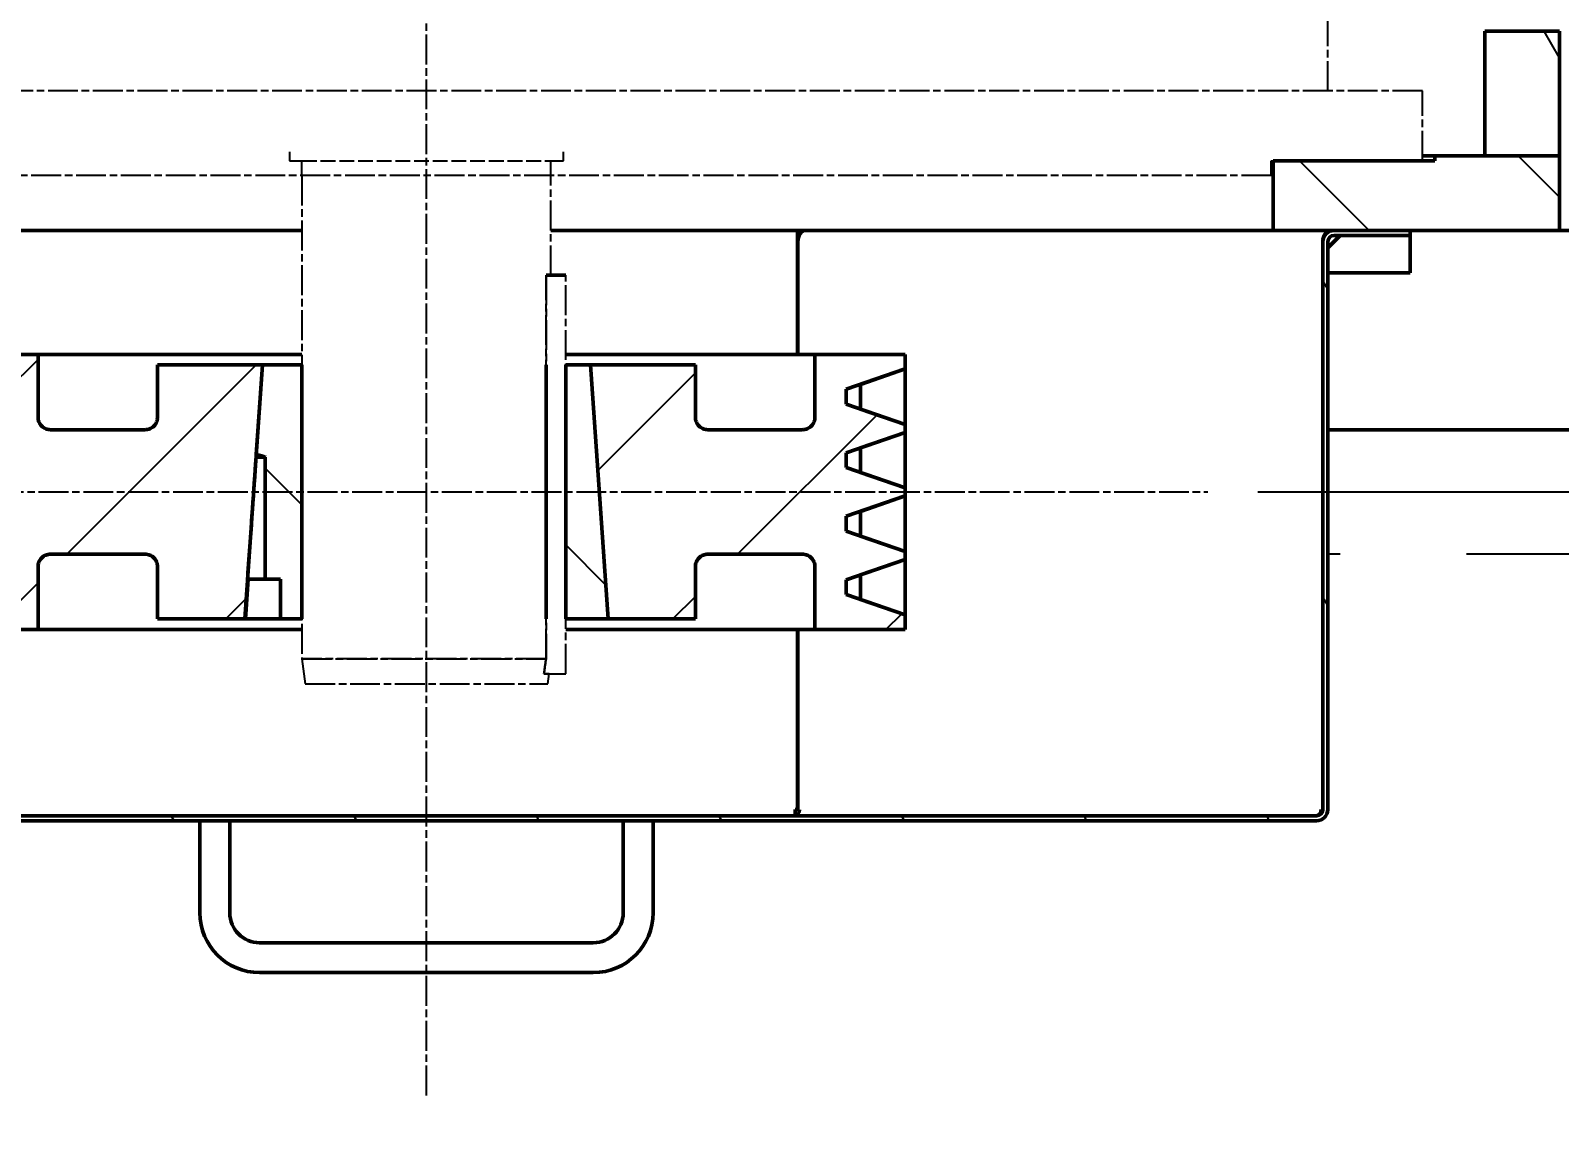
# Model space of a CAD drawing. Header units: millimetres. Extents: x 39335 to 110675, y -13954 to 36506.
# Drawn here: x 97489 to 98103, y 20838 to 21275 of the extents above; entities that cross this region are included whole.
import ezdxf

# ---------------------------------------------------------------- set-up
doc = ezdxf.new("R2010")
doc.units = ezdxf.units.MM
doc.linetypes.add('AM_ISO02W050', pattern=[7.5, 6, -1.5])
doc.linetypes.add('AM_ISO08W050', pattern=[18, 12, -1.5, 3, -1.5])
for name, color, linetype, lineweight in [('AM_0', 7, 'Continuous', 50), ('AM_3', 6, 'AM_ISO02W050', 25), ('AM_4', 3, 'Continuous', 25), ('AM_5', 3, 'Continuous', 25), ('AM_7', 4, 'AM_ISO08W050', 25), ('AM_8', 1, 'Continuous', 25), ('RED', 1, 'Continuous', 9)]:
    doc.layers.add(name, color=color, linetype=linetype, lineweight=lineweight)
doc.styles.add('\\M+5B1EA\\M+5D7BC', font='', dxfattribs={"width": 0.667})
doc.styles.add('Andritz-Norm', font='arial.ttf')
doc.styles.get("Standard").update_dxf_attribs({"font": 'ISOCP.SHX'})
doc.styles.get('\\M+5B1EA\\M+5D7BC').set_extended_font_data('FangSong_GB2312')
doc.dimstyles.new('\\M+5B1EA\\M+5D7BC', dxfattribs={"dimscale": 35, "dimtxt": 3.5, "dimasz": 4, "dimexe": 2, "dimexo": 0, "dimtad": 1, "dimdec": 1, "dimdsep": 46, "dimtxsty": '\\M+5B1EA\\M+5D7BC', "dimcen": 0, "dimdle": 6, "dimazin": 2, "dimtfac": 1, "dimtdec": 1, "dimtmove": 0, "dimatfit": 3, "dimfxl": 0, "dimtolj": 1, "dimtzin": 0, "dimarcsym": 0})
doc.dimstyles.new('Andritz-Bem', dxfattribs={"dimscale": 20, "dimtxt": 3.5, "dimasz": 2.5, "dimexe": 1, "dimexo": 0, "dimgap": 0.8, "dimtad": 1, "dimrnd": 1e-08, "dimtxsty": 'Andritz-Norm', "dimcen": 0.09, "dimdle": 10, "dimclrd": 7, "dimclre": 7, "dimclrt": 179, "dimazin": 2, "dimtfac": 1, "dimtdec": 3, "dimtmove": 0, "dimatfit": 3, "dimldrblk": 'Filled-1', "dimfxl": 0, "dimtolj": 1, "dimtzin": 0, "dimlwd": 25, "dimlwe": 25, "dimarcsym": 0})
pattern_1 = [(135.0002104591499, (3729991.665609546, -134858.1113318948), (-44.90111567342957, -44.90144553665614), [])]
pattern_2 = [(120.00017538262, (3729991.665609546, -134858.1113318948), (-54.99251595317183, -31.75016833246938), [])]

# ---------------------------------------------------------------- blocks, each defined once
blk = doc.blocks.new('*D229')
at = {"layer": 'AM_5', "lineweight": 25, "transparency": 16777216}
for p, q in [((3737988.850742813, -123093.746056278), (3737988.850742813, -123742.1980686527)), ((3735361.85073693, -123207.0964169857), (3735361.85073693, -123742.1980686527))]:
    blk.add_line(p, q, dxfattribs=at)
at = {"layer": 'AM_5', "transparency": 16777216}
blk.add_line((3737938.850742813, -123722.1980686527), (3735411.85073693, -123722.1980686527), dxfattribs=at)
for points in [[(3735411.85073693, -123713.8647353194), (3735411.85073693, -123730.531401986), (3735361.85073693, -123722.1980686527)], [(3737938.850742813, -123713.8647353194), (3737938.850742813, -123730.531401986), (3737988.850742813, -123722.1980686527)]]:
    blk.add_solid(points, dxfattribs=at)
at = {"layer": 'DEFPOINTS', "color": 0, "transparency": 16777216}
for p in [(3737988.850742813, -123073.746056278), (3735361.85073693, -123187.0964169857), (3735361.85073693, -123722.1980686527)]:
    blk.add_point(p, dxfattribs=at)
at = {"layer": 'AM_5', "color": 2, "transparency": 16777216, "insert": (3736055.133952021, -123657.1980686527), "char_height": 70, "attachment_point": 5}
blk.add_mtext('\\A1;2627', dxfattribs=at)
blk = doc.blocks.new('Filled-1')
at = {"color": 0}
for p, q in [((0, 0), (-1, 0.25)), ((-1, 0.25), (-1, -0.25)), ((-1, 0), (0, 0)), ((-1, -0.25), (0, 0))]:
    blk.add_line(p, q, dxfattribs=at)
at = {"color": 0, "flags": 128}
blk.add_lwpolyline([(-1, -0.25), (0, 0), (-1, 0.25), (-1, -0.25)], dxfattribs=at)
at = {"color": 0}
blk.add_solid([(-1, -0.25), (0, 0), (-1, 0.25), (-1, -0.25)], dxfattribs=at)
blk = doc.blocks.new('motor')
at = {"layer": 'AM_3'}
for p, q in [((-55.00000191453001, 9.500003000001016), (-55.00000191232539, 6)), ((54.99999808828579, 6), (54.99999808608846, 9.500003000001016)), ((-54.99475743119546, 6), (-55.00000191232539, 6)), ((-54.99475743119546, 6), (-50.00000172507134, 6)), ((-50.00000191370782, 6), (49.99999808653956, 6)), ((-50.00000191370782, 9.095e-13), (-50.00000172507134, 6)), ((49.99999808669237, 0), (49.99999825774285, 6))]:
    blk.add_line(p, q, dxfattribs=at)
at = {"layer": 'AM_7'}
for p, q in [((361.9999980868815, 33.99999982349255), (361.9999980868815, 138)), ((399.9999940868802, 34), (-400.000001912711, 34)), ((399.9999980868743, 6), (399.9999980868743, 34)), ((339.276792899167, 0), (-339.276792899167, 0)), ((-50.00000191370782, 9.095e-13), (-50.00000191366416, -193.9999995000034)), ((49.99999808776919, -40.00000020000152), (49.99999808669237, 0)), ((339.2767889947718, 6), (339.9999923084251, 6)), ((339.276792899167, 2.529195626e-07), (339.276792899167, 6.000000103464117)), ((47.99999923265568, -194), (47.99999923265568, -40.00000000000727)), ((47.99999913063947, -40.00000020000152), (47.99999913063947, -193.9999995000034)), ((55.99999808688153, -200), (55.99999808688153, -40)), ((-50.00000191335857, -194), (-48.68347693351097, -204)), ((-50.00000191335857, -194), (47.99999924117584, -194)), ((47.99999913063947, -193.9999995000034), (-50.00000191366416, -193.9999995000034)), ((49.21008313434867, -200), (47.1766085766576, -200)), ((47.17660854246787, -200), (49.21008310343314, -200)), ((48.68347311109392, -204), (49.21008310343314, -200)), ((49.21008313434867, -200), (55.99999800688237, -200)), ((-48.68347688179347, -204), (48.68347326309595, -204))]:
    blk.add_line(p, q, dxfattribs=at)
blk.add_ellipse((718.9631598513223, -289.1340843181461), major_axis=(-678.3233624760489, -4942.902896498984), ratio=0.1358260539494831, start_param=4.711782026149688, end_param=4.71299588782095, dxfattribs=at)
blk.add_open_spline([(47.17660851265828, -200), (47.44889960598811, -198.0172089600019), (47.72336317932057, -196.0172089600018), (47.99999923265568, -194)], degree=3, dxfattribs=at)
blk = doc.blocks.new('*D226')
at = {"layer": 'AM_5', "transparency": 16777216}
for p, q in [((3738846.857136257, -122676.3859183455), (3738846.857136257, -122449.7192516788)), ((3738846.857136257, -122831.3859183455), (3738846.857136257, -122726.3859183455)), ((3738846.857136257, -122881.3859183455), (3738846.857136257, -122931.3859183455))]:
    blk.add_line(p, q, dxfattribs=at)
at = {"layer": 'AM_5', "lineweight": 25, "transparency": 16777216}
for p, q in [((3738463.850736932, -122726.3859183455), (3738866.857136257, -122726.3859183455)), ((3738322.693049771, -122831.3859183455), (3738866.857136257, -122831.3859183455))]:
    blk.add_line(p, q, dxfattribs=at)
at = {"layer": 'AM_5', "transparency": 16777216}
for points in [[(3738838.523802924, -122676.3859183455), (3738855.19046959, -122676.3859183455), (3738846.857136257, -122726.3859183455)], [(3738838.523802924, -122881.3859183455), (3738855.19046959, -122881.3859183455), (3738846.857136257, -122831.3859183455)]]:
    blk.add_solid(points, dxfattribs=at)
at = {"layer": 'DEFPOINTS', "color": 0, "transparency": 16777216}
for p in [(3738443.850736932, -122726.3859183455), (3738846.857136257, -122726.3859183455), (3738302.693049771, -122831.3859183455)]:
    blk.add_point(p, dxfattribs=at)
at = {"layer": 'AM_5', "color": 2, "transparency": 16777216, "insert": (3738781.857136256, -122538.0525850132), "char_height": 70, "attachment_point": 5, "rotation": 90}
blk.add_mtext('\\A1;95', dxfattribs=at)
blk = doc.blocks.new('*D300')
at = {"layer": 'DEFPOINTS', "color": 0, "transparency": 16777216}
for p in [(95021.27247376309, 21655.50282318551), (101539.2868726718, 19414.90764775709), (95021.27247376309, 18107.45380644628)]:
    blk.add_point(p, dxfattribs=at)
at = {"layer": 'RED', "color": 0, "linetype": 'ByBlock', "lineweight": -2, "transparency": 16777216}
for p, q in [((95021.27247376309, 21655.50282318551), (95021.27247376309, 18037.45380644628)), ((101539.2868726718, 19414.90764775709), (101539.2868726718, 18037.45380644628)), ((101399.2868726718, 18107.45380644628), (95161.27247376309, 18107.45380644628))]:
    blk.add_line(p, q, dxfattribs=at)
at = {"layer": 'RED', "color": 0, "transparency": 16777216}
for points in [[(95161.27247376309, 18130.78713977962), (95161.27247376309, 18084.12047311295), (95021.27247376309, 18107.45380644628)], [(101399.2868726718, 18130.78713977962), (101399.2868726718, 18084.12047311295), (101539.2868726718, 18107.45380644628)]]:
    blk.add_solid(points, dxfattribs=at)
at = {"layer": 'RED', "color": 0, "transparency": 16777216, "insert": (98468.867521115, 18272.28924300836), "char_height": 280, "attachment_point": 5, "style": '\\M+5B1EA\\M+5D7BC'}
blk.add_mtext('\\A1;6518', dxfattribs=at)
blk = doc.blocks.new('rgqwefw')
at = {"layer": 'AM_8'}
h = blk.add_hatch(dxfattribs=at)
h.set_pattern_fill('ANSI31', color=256, scale=508, angle=75.00017538261999, style=0)
h.set_pattern_definition(pattern_2)
h.paths.add_polyline_path([(3738413.850736931, -122696.3859183454), (3738443.850736931, -122696.3859183454), (3738443.850736931, -122646.3859183454), (3738413.850736931, -122646.3859183454)])
h = blk.add_hatch(dxfattribs=at)
h.set_pattern_fill('ANSI31', color=256, scale=508, angle=90.00021045915001, style=0)
h.set_pattern_definition(pattern_1)
h.paths.add_polyline_path([(3738393.850736931, -122696.3859183454), (3738393.850736931, -122698.3859183454), (3738328.850736931, -122698.3859183454), (3738328.850736931, -122726.3859183454), (3738353.350736931, -122726.3859183454), (3738383.850736931, -122726.3859183454), (3738443.850736931, -122726.3859183454), (3738443.850736931, -122696.3859183454), (3738413.850736931, -122696.3859183454)])
h.paths.add_polyline_path([(3737533.850736931, -122696.3859183454), (3737533.850736931, -122726.3859183454), (3737648.850736931, -122726.3859183454), (3737648.850736931, -122698.3859183454), (3737583.850736931, -122698.3859183454), (3737583.850736931, -122696.3859183454), (3737563.850736931, -122696.3859183454)])
h = blk.add_hatch(dxfattribs=at)
h.set_pattern_fill('ANSI31', color=256, scale=508, angle=75.00017538261999, style=0)
h.set_pattern_definition(pattern_2)
edge = h.paths.add_edge_path()
edge.add_line((3737698.850736931, -122965.8859183454), (3737698.850736931, -122986.3859183454))
edge.add_line((3737698.850736931, -122986.3859183454), (3737700.850736931, -122986.3859183454))
edge.add_line((3737700.850736931, -122986.3859183454), (3737700.850736931, -122965.8859183454))
edge.add_ellipse((3737703.350736931, -122965.8859183454), major_axis=(-2.500000000000284, -3.000000000000011e-16), ratio=1, start_angle=270.00000000000654, end_angle=360, ccw=False)
edge.add_line((3737703.350736931, -122963.3859183454), (3738346.350736931, -122963.3859183454))
edge.add_ellipse((3738346.350736931, -122958.8859183454), major_axis=(5.689e-13, -4.500000000000738), ratio=1, start_angle=7.226199999999999e-12, end_angle=89.99999999998913)
edge.add_line((3738350.850736931, -122958.8859183454), (3738350.850736931, -122730.8859183454))
edge.add_ellipse((3738353.350736931, -122730.8859183454), major_axis=(-2.500000000000568, 4.26e-13), ratio=1, start_angle=270.0000000000228, end_angle=360, ccw=False)
edge.add_line((3738353.350736931, -122728.3859183454), (3738383.850736931, -122728.3859183454))
edge.add_line((3738383.850736931, -122728.3859183454), (3738383.850736931, -122726.3859183454))
edge.add_line((3738383.850736931, -122726.3859183454), (3738353.350736931, -122726.3859183454))
edge.add_ellipse((3738353.350736931, -122730.8859183454), major_axis=(-1.1374e-12, 4.500000000000738), ratio=1, start_angle=0, end_angle=89.9999999999728)
edge.add_line((3738348.850736931, -122730.8859183454), (3738348.850736931, -122958.8859183454))
edge.add_ellipse((3738346.350736931, -122958.8859183454), major_axis=(2.500000000000568, -4.26e-13), ratio=1, start_angle=270.0000000000098, end_angle=360, ccw=False)
edge.add_line((3738346.350736931, -122961.3859183454), (3737703.350736931, -122961.3859183454))
edge.add_ellipse((3737703.350736931, -122965.8859183454), major_axis=(-5e-16, 4.50000000000017), ratio=1, start_angle=3.6131e-12, end_angle=90)
h = blk.add_hatch(dxfattribs=at)
h.set_pattern_fill('ANSI31', color=256, scale=508, style=0)
h.set_pattern_definition([(45, (3729991.665609546, -134858.1113318948), (-44.90128060534578, 44.90128060534578), [])])
edge = h.paths.add_edge_path()
edge.add_spline(control_points=[(3737880.850742709, -122801.3859183454), (3737880.850742709, -122801.6944522185), (3737880.820301995, -122802.0314111659), (3737880.689036227, -122802.6913287451), (3737880.588211173, -122803.0142873768), (3737880.35206957, -122803.5843836376), (3737880.194997411, -122803.8840439555), (3737879.82118413, -122804.4434950655), (3737879.604443009, -122804.7032858575), (3737879.168110221, -122805.1396186452), (3737878.908319429, -122805.3563597666), (3737878.348868319, -122805.7301730472), (3737878.049208001, -122805.8872452064), (3737877.47911174, -122806.1233868095), (3737877.156153108, -122806.2242118634), (3737876.496235529, -122806.3554776314), (3737876.159276582, -122806.3859183454), (3737875.850742709, -122806.3859183454)], knot_values=[1.480962590691873, 1.480962590691873, 1.480962590691873, 1.480962590691873, 1.573522752610139, 1.573522752610139, 1.666082914528404, 1.666082914528404, 1.75864307644665, 1.75864307644665, 1.851203238364896, 1.851203238364896, 1.943763400283127, 1.943763400283127, 2.036323562201358, 2.036323562201358, 2.128883724119611, 2.128883724119611, 2.221443886037866, 2.221443886037866, 2.221443886037866, 2.221443886037866], degree=3, periodic=0)
edge.add_line((3737875.850742709, -122806.3859183454), (3737837.850742709, -122806.3859183454))
edge.add_spline(control_points=[(3737837.850742709, -122806.3859183454), (3737837.542208836, -122806.3859183454), (3737837.205249888, -122806.3554776314), (3737836.545332309, -122806.2242118634), (3737836.222373677, -122806.1233868095), (3737835.652277417, -122805.8872452064), (3737835.352617099, -122805.7301730472), (3737834.793165989, -122805.3563597666), (3737834.533375197, -122805.1396186452), (3737834.097042409, -122804.7032858575), (3737833.880301288, -122804.4434950655), (3737833.506488007, -122803.8840439555), (3737833.349415848, -122803.5843836376), (3737833.113274245, -122803.0142873768), (3737833.012449191, -122802.6913287451), (3737832.881183423, -122802.0314111659), (3737832.850742709, -122801.6944522185), (3737832.850742709, -122801.3859183454)], knot_values=[-0.7404812953459268, -0.7404812953459268, -0.7404812953459268, -0.7404812953459268, -0.6479211334276945, -0.6479211334276945, -0.5553609715094621, -0.5553609715094621, -0.462800809591188, -0.462800809591188, -0.3702406476729139, -0.3702406476729139, -0.2776804857546655, -0.2776804857546655, -0.1851203238364176, -0.1851203238364176, -0.0925601619182088, -0.0925601619182088, 0, 0, 0, 0], degree=3, periodic=0)
edge.add_line((3737832.850742709, -122801.3859183454), (3737832.850742709, -122776.1359183454))
edge.add_line((3737832.850742709, -122776.1359183454), (3737796.550742709, -122776.1359183454))
edge.add_line((3737796.550742709, -122776.1359183454), (3737796.550742709, -122781.9831458016))
edge.add_line((3737796.550742709, -122781.9831458016), (3737820.350742709, -122790.1781429979))
edge.add_line((3737820.350742709, -122790.1781429979), (3737820.350742709, -122796.0936936929))
edge.add_line((3737820.350742709, -122796.0936936929), (3737796.550742709, -122804.2886908892))
edge.add_line((3737796.550742709, -122804.2886908892), (3737796.550742709, -122807.4831458016))
edge.add_line((3737796.550742709, -122807.4831458016), (3737820.350742709, -122815.6781429979))
edge.add_line((3737820.350742709, -122815.6781429979), (3737820.350742709, -122821.5936936929))
edge.add_line((3737820.350742709, -122821.5936936929), (3737796.550742709, -122829.7886908892))
edge.add_line((3737796.550742709, -122829.7886908892), (3737796.550742709, -122832.9831458016))
edge.add_line((3737796.550742709, -122832.9831458016), (3737820.350742709, -122841.1781429979))
edge.add_line((3737820.350742709, -122841.1781429979), (3737820.350742709, -122847.0936936929))
edge.add_line((3737820.350742709, -122847.0936936929), (3737796.550742709, -122855.2886908892))
edge.add_line((3737796.550742709, -122855.2886908892), (3737796.550742709, -122858.4831458016))
edge.add_line((3737796.550742709, -122858.4831458016), (3737820.350742709, -122866.6781429979))
edge.add_line((3737820.350742709, -122866.6781429979), (3737820.350742709, -122872.5936936929))
edge.add_line((3737820.350742709, -122872.5936936929), (3737796.550742709, -122880.7886908892))
edge.add_line((3737796.550742709, -122880.7886908892), (3737796.550742709, -122886.6359183454))
edge.add_line((3737796.550742709, -122886.6359183454), (3737832.850742709, -122886.6359183454))
edge.add_line((3737832.850742709, -122886.6359183454), (3737832.850742709, -122861.3859183454))
edge.add_spline(control_points=[(3737832.850742709, -122861.3859183454), (3737832.850742709, -122861.0773844724), (3737832.881183423, -122860.7404255249), (3737833.012449191, -122860.0805079457), (3737833.113274245, -122859.757549314), (3737833.349415848, -122859.1874530532), (3737833.506488007, -122858.8877927353), (3737833.880301288, -122858.3283416254), (3737834.097042409, -122858.0685508334), (3737834.533375197, -122857.6322180456), (3737834.793165989, -122857.4154769242), (3737835.352617099, -122857.0416636436), (3737835.652277417, -122856.8845914844), (3737836.222373677, -122856.6484498813), (3737836.545332309, -122856.5476248274), (3737837.205249888, -122856.4163590594), (3737837.542208836, -122856.3859183454), (3737837.850742709, -122856.3859183454)], knot_values=[0, 0, 0, 0, 0.0925601619182097, 0.0925601619182097, 0.1851203238364194, 0.1851203238364194, 0.2776804857546699, 0.2776804857546699, 0.3702406476729203, 0.3702406476729203, 0.4628008095911988, 0.4628008095911988, 0.555360971509477, 0.555360971509477, 0.6479211334277061, 0.6479211334277061, 0.7404812953459351, 0.7404812953459351, 0.7404812953459351, 0.7404812953459351], degree=3, periodic=0)
edge.add_line((3737837.850742709, -122856.3859183454), (3737875.850742709, -122856.3859183454))
edge.add_spline(control_points=[(3737875.850742709, -122856.3859183454), (3737876.159276582, -122856.3859183454), (3737876.496235529, -122856.4163590594), (3737877.156153108, -122856.5476248274), (3737877.47911174, -122856.6484498813), (3737878.049208001, -122856.8845914844), (3737878.348868319, -122857.0416636436), (3737878.908319429, -122857.4154769242), (3737879.168110221, -122857.6322180456), (3737879.604443009, -122858.0685508334), (3737879.82118413, -122858.3283416254), (3737880.194997411, -122858.8877927353), (3737880.35206957, -122859.1874530532), (3737880.588211173, -122859.757549314), (3737880.689036227, -122860.0805079457), (3737880.820301995, -122860.7404255249), (3737880.850742709, -122861.0773844724), (3737880.850742709, -122861.3859183454)], knot_values=[0.7404812953459413, 0.7404812953459413, 0.7404812953459413, 0.7404812953459413, 0.8330414572641734, 0.8330414572641734, 0.9256016191824056, 0.9256016191824056, 1.018161781100681, 1.018161781100681, 1.110721943018956, 1.110721943018956, 1.203282104937205, 1.203282104937205, 1.295842266855454, 1.295842266855454, 1.388402428773663, 1.388402428773663, 1.480962590691873, 1.480962590691873, 1.480962590691873, 1.480962590691873], degree=3, periodic=0)
edge.add_line((3737880.850742709, -122861.3859183454), (3737880.850742709, -122882.3859183454))
edge.add_line((3737880.850742709, -122882.3859183454), (3737915.850742709, -122882.3859183454))
edge.add_line((3737915.850742709, -122882.3859183454), (3737920.466007418, -122816.3845580483))
edge.add_line((3737920.466007418, -122816.3845580483), (3737922.983277527, -122780.3859183454))
edge.add_line((3737922.983277527, -122780.3859183454), (3737880.850742709, -122780.3859183454))
edge.add_line((3737880.850742709, -122780.3859183454), (3737880.850742709, -122801.3859183454))
edge = h.paths.add_edge_path()
edge.add_spline(control_points=[(3738101.850742709, -122806.3859183454), (3738101.542208836, -122806.3859183454), (3738101.205249888, -122806.3554776314), (3738100.545332309, -122806.2242118634), (3738100.222373677, -122806.1233868095), (3738099.652277417, -122805.8872452064), (3738099.352617099, -122805.7301730472), (3738098.793165989, -122805.3563597666), (3738098.533375197, -122805.1396186452), (3738098.097042409, -122804.7032858575), (3738097.880301288, -122804.4434950655), (3738097.506488007, -122803.8840439555), (3738097.349415848, -122803.5843836376), (3738097.113274245, -122803.0142873768), (3738097.012449191, -122802.6913287451), (3738096.881183423, -122802.0314111659), (3738096.850742709, -122801.6944522185), (3738096.850742709, -122801.3859183454)], knot_values=[0.7404812953459328, 0.7404812953459328, 0.7404812953459328, 0.7404812953459328, 0.8330414572641871, 0.8330414572641871, 0.9256016191824414, 0.9256016191824414, 1.018161781100672, 1.018161781100672, 1.110721943018903, 1.110721943018903, 1.203282104937149, 1.203282104937149, 1.295842266855395, 1.295842266855395, 1.38840242877366, 1.38840242877366, 1.480962590691925, 1.480962590691925, 1.480962590691925, 1.480962590691925], degree=3, periodic=0)
edge.add_line((3738096.850742709, -122801.3859183454), (3738096.850742709, -122780.3859183454))
edge.add_line((3738096.850742709, -122780.3859183454), (3738054.718207891, -122780.3859183454))
edge.add_line((3738054.718207891, -122780.3859183454), (3738061.850742709, -122882.3859183454))
edge.add_line((3738061.850742709, -122882.3859183454), (3738096.850742709, -122882.3859183454))
edge.add_line((3738096.850742709, -122882.3859183454), (3738096.850742709, -122861.3859183454))
edge.add_spline(control_points=[(3738096.850742709, -122861.3859183454), (3738096.850742709, -122861.0773844724), (3738096.881183423, -122860.7404255249), (3738097.012449191, -122860.0805079457), (3738097.113274245, -122859.757549314), (3738097.349415848, -122859.1874530532), (3738097.506488007, -122858.8877927353), (3738097.880301288, -122858.3283416254), (3738098.097042409, -122858.0685508334), (3738098.533375197, -122857.6322180456), (3738098.793165989, -122857.4154769242), (3738099.352617099, -122857.0416636436), (3738099.652277417, -122856.8845914844), (3738100.222373677, -122856.6484498813), (3738100.545332309, -122856.5476248274), (3738101.205249888, -122856.4163590594), (3738101.542208836, -122856.3859183454), (3738101.850742709, -122856.3859183454)], knot_values=[1.480962590691927, 1.480962590691927, 1.480962590691927, 1.480962590691927, 1.573522752610136, 1.573522752610136, 1.666082914528345, 1.666082914528345, 1.758643076446594, 1.758643076446594, 1.851203238364843, 1.851203238364843, 1.943763400283119, 1.943763400283119, 2.036323562201394, 2.036323562201394, 2.128883724119627, 2.128883724119627, 2.221443886037859, 2.221443886037859, 2.221443886037859, 2.221443886037859], degree=3, periodic=0)
edge.add_line((3738101.850742709, -122856.3859183454), (3738139.850742709, -122856.3859183454))
edge.add_spline(control_points=[(3738139.850742709, -122856.3859183454), (3738140.159276582, -122856.3859183454), (3738140.496235529, -122856.4163590594), (3738141.156153108, -122856.5476248274), (3738141.47911174, -122856.6484498813), (3738142.049208001, -122856.8845914844), (3738142.348868319, -122857.0416636436), (3738142.908319429, -122857.4154769242), (3738143.168110221, -122857.6322180456), (3738143.604443009, -122858.0685508334), (3738143.82118413, -122858.3283416254), (3738144.194997411, -122858.8877927353), (3738144.35206957, -122859.1874530532), (3738144.588211173, -122859.757549314), (3738144.689036227, -122860.0805079457), (3738144.820301995, -122860.7404255249), (3738144.850742709, -122861.0773844724), (3738144.850742709, -122861.3859183454)], knot_values=[-0.7404812953459352, -0.7404812953459352, -0.7404812953459352, -0.7404812953459352, -0.6479211334277064, -0.6479211334277064, -0.5553609715094772, -0.5553609715094772, -0.4628008095911991, -0.4628008095911991, -0.3702406476729205, -0.3702406476729205, -0.27768048575467, -0.27768048575467, -0.1851203238364194, -0.1851203238364194, -0.0925601619182097, -0.0925601619182097, 0, 0, 0, 0], degree=3, periodic=0)
edge.add_line((3738144.850742709, -122861.3859183454), (3738144.850742709, -122886.6359183454))
edge.add_line((3738144.850742709, -122886.6359183454), (3738181.150742709, -122886.6359183454))
edge.add_line((3738181.150742709, -122886.6359183454), (3738181.150742709, -122880.7886908892))
edge.add_line((3738181.150742709, -122880.7886908892), (3738163.150737543, -122874.5907920712))
edge.add_line((3738163.150737543, -122874.5907920712), (3738157.350742709, -122872.5936936929))
edge.add_line((3738157.350742709, -122872.5936936929), (3738157.350742709, -122866.6781429979))
edge.add_line((3738157.350742709, -122866.6781429979), (3738163.150737543, -122864.6810446196))
edge.add_line((3738163.150737543, -122864.6810446196), (3738181.150742709, -122858.4831458016))
edge.add_line((3738181.150742709, -122858.4831458016), (3738181.150742709, -122855.2886908892))
edge.add_line((3738181.150742709, -122855.2886908892), (3738163.150737543, -122849.0907920712))
edge.add_line((3738163.150737543, -122849.0907920712), (3738157.350742709, -122847.0936936929))
edge.add_line((3738157.350742709, -122847.0936936929), (3738157.350742709, -122841.1781429979))
edge.add_line((3738157.350742709, -122841.1781429979), (3738163.150737543, -122839.1810446196))
edge.add_line((3738163.150737543, -122839.1810446196), (3738181.150742709, -122832.9831458016))
edge.add_line((3738181.150742709, -122832.9831458016), (3738181.150742709, -122829.7886908892))
edge.add_line((3738181.150742709, -122829.7886908892), (3738163.150737543, -122823.5907920712))
edge.add_line((3738163.150737543, -122823.5907920712), (3738157.350742709, -122821.5936936929))
edge.add_line((3738157.350742709, -122821.5936936929), (3738157.350742709, -122815.6781429979))
edge.add_line((3738157.350742709, -122815.6781429979), (3738163.150737543, -122813.6810446196))
edge.add_line((3738163.150737543, -122813.6810446196), (3738181.150742709, -122807.4831458016))
edge.add_line((3738181.150742709, -122807.4831458016), (3738181.150742709, -122804.2886908892))
edge.add_line((3738181.150742709, -122804.2886908892), (3738163.150737543, -122798.0907920712))
edge.add_line((3738163.150737543, -122798.0907920712), (3738157.350742709, -122796.0936936929))
edge.add_line((3738157.350742709, -122796.0936936929), (3738157.350742709, -122790.1781429979))
edge.add_line((3738157.350742709, -122790.1781429979), (3738163.150737543, -122788.1810446196))
edge.add_line((3738163.150737543, -122788.1810446196), (3738181.150742709, -122781.9831458016))
edge.add_line((3738181.150742709, -122781.9831458016), (3738181.150742709, -122776.1359183454))
edge.add_line((3738181.150742709, -122776.1359183454), (3738144.850742709, -122776.1359183454))
edge.add_line((3738144.850742709, -122776.1359183454), (3738144.850742709, -122801.3859183454))
edge.add_spline(control_points=[(3738144.850742709, -122801.3859183454), (3738144.850742709, -122801.6944522185), (3738144.820301995, -122802.0314111659), (3738144.689036227, -122802.6913287451), (3738144.588211173, -122803.0142873768), (3738144.35206957, -122803.5843836376), (3738144.194997411, -122803.8840439555), (3738143.82118413, -122804.4434950655), (3738143.604443009, -122804.7032858575), (3738143.168110221, -122805.1396186452), (3738142.908319429, -122805.3563597666), (3738142.348868319, -122805.7301730472), (3738142.049208001, -122805.8872452064), (3738141.47911174, -122806.1233868095), (3738141.156153108, -122806.2242118634), (3738140.496235529, -122806.3554776314), (3738140.159276582, -122806.3859183454), (3738139.850742709, -122806.3859183454)], knot_values=[0, 0, 0, 0, 0.0925601619182089, 0.0925601619182089, 0.1851203238364178, 0.1851203238364178, 0.2776804857546659, 0.2776804857546659, 0.3702406476729139, 0.3702406476729139, 0.462800809591188, 0.462800809591188, 0.5553609715094621, 0.5553609715094621, 0.6479211334276945, 0.6479211334276945, 0.7404812953459269, 0.7404812953459269, 0.7404812953459269, 0.7404812953459269], degree=3, periodic=0)
edge.add_line((3738139.850742709, -122806.3859183454), (3738101.850742709, -122806.3859183454))
h = blk.add_hatch(dxfattribs=at)
h.set_pattern_fill('ANSI31', color=256, scale=508, angle=90.00021045915001, style=0)
h.set_pattern_definition(pattern_1)
h.paths.add_polyline_path([(3738054.718207891, -122780.3859183454), (3738044.750742709, -122780.3859183454), (3738044.750742709, -122882.3859183454), (3738061.850742709, -122882.3859183454)])
edge = h.paths.add_edge_path()
edge.add_line((3737922.983277527, -122780.3859183454), (3737920.466007418, -122816.3845580483))
edge.add_spline(control_points=[(3737920.466007418, -122816.3845580483), (3737922.043341546, -122816.6288398187), (3737924.050445402, -122817.3859183454)], knot_values=[0.7412300703718759, 0.7412300703718759, 0.7412300703718759, 1.083773318810962, 1.083773318810962, 1.083773318810962], weights=[1.139270732435359, 1.101964417016034, 1.000434517880512], degree=2, periodic=0)
edge.add_line((3737924.050445402, -122817.3859183454), (3737924.050445402, -122866.3859183454))
edge.add_line((3737924.050445402, -122866.3859183454), (3737930.221243101, -122866.3859183454))
edge.add_line((3737930.221243101, -122866.3859183454), (3737930.221243101, -122882.3859183454))
edge.add_line((3737930.221243101, -122882.3859183454), (3737938.850742709, -122882.3859183454))
edge.add_line((3737938.850742709, -122882.3859183454), (3737938.850742709, -122780.3859183454))
edge.add_line((3737938.850742709, -122780.3859183454), (3737922.983277527, -122780.3859183454))
h = blk.add_hatch(dxfattribs=at)
h.set_pattern_fill('ANSI31', color=256, scale=508, angle=105.00024553567, style=0)
h.set_pattern_definition([(150.00024553567, (3729991.665609546, -134858.1113318948), (-31.74976433404117, -54.99274920144335), [])])
h.paths.add_polyline_path([(3734575.050736931, -122849.09079385), (3734575.050736931, -122839.1810428408), (3734557.050736931, -122832.9831458016), (3734557.050736931, -122855.2886908892)])
h.paths.add_polyline_path([(3738163.15073693, -122839.1810428408), (3738163.15073693, -122849.09079385), (3738181.15073693, -122855.2886908892), (3738181.15073693, -122832.9831458016)])
at = {"layer": 'AM_0'}
for p, q in [((3738443.850736931, -122646.3859183454), (3738413.850736931, -122646.3859183454)), ((3738413.850736931, -122646.3859183454), (3738413.850736931, -122696.3859183454)), ((3738443.850736931, -122696.3859183454), (3738443.850736931, -122646.3859183454)), ((3738393.850736931, -122698.3859183454), (3738328.850736931, -122698.3859183454)), ((3738328.850736931, -122698.3859183454), (3738328.850736931, -122726.3859183454)), ((3738340.350741434, -122698.3859183454), (3738388.850738709, -122698.3859183454)), ((3738388.850742713, -122696.3859183454), (3738393.850736931, -122696.3859183454)), ((3738393.850736931, -122696.3859183454), (3738393.850736931, -122698.3859183454)), ((3738443.850736931, -122696.3859183454), (3738393.850736931, -122696.3859183454)), ((3738413.850736931, -122696.3859183454), (3738443.850736931, -122696.3859183454)), ((3738443.850736931, -122726.3859183454), (3738443.850736931, -122696.3859183454)), ((3737938.850742708, -122726.3859183454), (3737648.850736931, -122726.3859183454)), ((3738328.850736931, -122726.3859183454), (3738038.85074271, -122726.3859183454)), ((3738137.913499775, -122726.3859183454), (3738137.913499775, -122730.8859183454)), ((3738137.913499775, -122728.3859183454), (3738138.542116933, -122728.3859183454)), ((3738137.913499775, -122776.1359183454), (3738137.913499775, -122730.8859183454)), ((3738138.005887728, -122776.1359183454), (3738138.005887728, -122730.8859183454)), ((3738139.777460806, -122726.3859183454), (3738139.777460806, -122726.852123393)), ((3738139.869848759, -122726.3859183454), (3738139.869848759, -122726.7901096003)), ((3738328.850736931, -122726.3859183454), (3738443.850736931, -122726.3859183454)), ((3738348.812468587, -122958.8859183454), (3738348.812468587, -122730.8859183454)), ((3738348.850736931, -122730.8859183454), (3738348.850736931, -122958.8859183454)), ((3738350.850736931, -122733.3859183454), (3738355.850736931, -122728.3859183454)), ((3738350.850736931, -122958.8859183454), (3738350.850736931, -122730.8859183454)), ((3738351.994449103, -122726.3859183454), (3738351.994449103, -122726.5951744323)), ((3738353.312468587, -122726.3859183454), (3738353.312468587, -122726.3860810668)), ((3738383.850736931, -122726.3859183454), (3738353.350736931, -122726.3859183454)), ((3738353.350736931, -122728.3859183454), (3738383.850736931, -122728.3859183454)), ((3738383.850736931, -122728.3859183454), (3738383.850736931, -122726.3859183454)), ((3738383.850736931, -122728.3859183454), (3738383.850736931, -122738.8859183454)), ((3738708.861639552, -122726.3859183454), (3738443.850736931, -122726.3859183454)), ((3738036.850743855, -122744.3859183454), (3738038.850742745, -122744.3859183454)), ((3738038.85074271, -122744.3859185454), (3738036.850743753, -122744.3859185454)), ((3738044.850742629, -122744.3859183454), (3738038.850742745, -122744.3859183454)), ((3738383.850736931, -122743.3859183454), (3738350.850736931, -122743.3859183454)), ((3738383.850736931, -122743.3859183454), (3738383.850736931, -122738.8859183454)), ((3737832.850742709, -122776.1359183454), (3737796.550742709, -122776.1359183454)), ((3737832.850742709, -122801.3859183454), (3737832.850742709, -122776.1359183454)), ((3737832.850742709, -122776.1359183454), (3737938.850742708, -122776.1359183454)), ((3737922.983277527, -122780.3859183454), (3737880.850742709, -122780.3859183454)), ((3737880.850742709, -122780.3859183454), (3737880.850742709, -122801.3859183454)), ((3737915.850742709, -122882.3859183454), (3737922.983277527, -122780.3859183454)), ((3737922.983277527, -122780.3859183454), (3737920.466007418, -122816.3845580483)), ((3737938.850742709, -122780.3859183454), (3737922.983277527, -122780.3859183454)), ((3737938.850742709, -122882.3859183454), (3737938.850742709, -122780.3859183454)), ((3738036.850743855, -122882.3859183454), (3738036.850743855, -122780.3859183454)), ((3738054.718207891, -122780.3859183454), (3738044.750742709, -122780.3859183454)), ((3738044.750742709, -122780.3859183454), (3738044.750742709, -122882.3859183454)), ((3738044.850743855, -122776.1359183454), (3738144.850742709, -122776.1359183454)), ((3738096.850742709, -122780.3859183454), (3738054.718207891, -122780.3859183454)), ((3738054.718207891, -122780.3859183454), (3738061.850742709, -122882.3859183454)), ((3738061.850742709, -122882.3859183454), (3738054.718207891, -122780.3859183454)), ((3738096.850742709, -122801.3859183454), (3738096.850742709, -122780.3859183454)), ((3738181.150742709, -122776.1359183454), (3738144.850742709, -122776.1359183454)), ((3738144.850742709, -122776.1359183454), (3738144.850742709, -122801.3859183454)), ((3738181.150742709, -122781.9831458016), (3738181.150742709, -122776.1359183454)), ((3738157.350742709, -122790.1781429979), (3738181.150742709, -122781.9831458016)), ((3738181.15073693, -122781.9831458016), (3738163.15073693, -122788.1810428408)), ((3738181.15073693, -122804.2886908892), (3738181.15073693, -122781.9831458016)), ((3738157.350742709, -122796.0936936929), (3738157.350742709, -122790.1781429979)), ((3738163.15073693, -122788.1810428408), (3738163.15073693, -122798.09079385)), ((3738181.150742709, -122804.2886908892), (3738157.350742709, -122796.0936936929)), ((3738163.15073693, -122798.09079385), (3738181.15073693, -122804.2886908892)), ((3738181.150742709, -122807.4831458016), (3738181.150742709, -122804.2886908892)), ((3737875.850742709, -122806.3859183454), (3737837.850742709, -122806.3859183454)), ((3738139.850742709, -122806.3859183454), (3738101.850742709, -122806.3859183454)), ((3738157.350742709, -122815.6781429979), (3738181.150742709, -122807.4831458016)), ((3738181.15073693, -122807.4831458016), (3738163.15073693, -122813.6810428408)), ((3738181.15073693, -122829.7886908892), (3738181.15073693, -122807.4831458016)), ((3738518.003880114, -122806.3859183454), (3738350.850736931, -122806.3859183454)), ((3737920.419538809, -122817.3859183454), (3737924.050445402, -122817.3859183454)), ((3737924.050445402, -122817.3859183454), (3737924.050445402, -122866.3859183454)), ((3738157.350742709, -122821.5936936929), (3738157.350742709, -122815.6781429979)), ((3738163.15073693, -122813.6810428408), (3738163.15073693, -122823.59079385)), ((3738181.150742709, -122829.7886908892), (3738157.350742709, -122821.5936936929)), ((3738163.15073693, -122823.59079385), (3738181.15073693, -122829.7886908892)), ((3738181.150742709, -122832.9831458016), (3738181.150742709, -122829.7886908892)), ((3738157.350742709, -122841.1781429979), (3738181.150742709, -122832.9831458016)), ((3738181.15073693, -122832.9831458016), (3738163.15073693, -122839.1810428408)), ((3738181.15073693, -122855.2886908892), (3738181.15073693, -122832.9831458016)), ((3738157.350742709, -122847.0936936929), (3738157.350742709, -122841.1781429979)), ((3738163.15073693, -122839.1810428408), (3738163.15073693, -122849.09079385)), ((3738181.150742709, -122855.2886908892), (3738157.350742709, -122847.0936936929)), ((3738163.15073693, -122849.09079385), (3738181.15073693, -122855.2886908892)), ((3737832.850742709, -122886.6359183454), (3737832.850742709, -122861.3859183454)), ((3737837.850742709, -122856.3859183454), (3737875.850742709, -122856.3859183454)), ((3737880.850742709, -122861.3859183454), (3737880.850742709, -122882.3859183454)), ((3738096.850742709, -122882.3859183454), (3738096.850742709, -122861.3859183454)), ((3738101.850742709, -122856.3859183454), (3738139.850742709, -122856.3859183454)), ((3738144.850742709, -122861.3859183454), (3738144.850742709, -122886.6359183454)), ((3738157.350742709, -122866.6781429979), (3738181.150742709, -122858.4831458016)), ((3738181.15073693, -122858.4831458016), (3738163.15073693, -122864.6810428408)), ((3738181.15073693, -122880.7886908892), (3738181.15073693, -122858.4831458016)), ((3738181.150742709, -122858.4831458016), (3738181.150742709, -122855.2886908892)), ((3737916.991432127, -122866.3859183454), (3737924.050445402, -122866.3859183454)), ((3737924.050445402, -122866.3859183454), (3737930.221243101, -122866.3859183454)), ((3737930.221243101, -122866.3859183454), (3737930.221243101, -122882.3859183454)), ((3738157.350742709, -122872.5936936929), (3738157.350742709, -122866.6781429979)), ((3738163.15073693, -122864.6810428408), (3738163.15073693, -122874.59079385)), ((3738181.150742709, -122880.7886908892), (3738157.350742709, -122872.5936936929)), ((3738163.15073693, -122874.59079385), (3738181.15073693, -122880.7886908892)), ((3737880.850742709, -122882.3859183454), (3737915.850742709, -122882.3859183454)), ((3737915.850742709, -122882.3859183454), (3737916.150014622, -122882.3859183454)), ((3737930.221243101, -122882.3859183454), (3737916.150014622, -122882.3859183454)), ((3737930.221243101, -122882.3859183454), (3737938.850742709, -122882.3859183454)), ((3738044.750742709, -122882.3859183454), (3738061.850742709, -122882.3859183454)), ((3738061.850742709, -122882.3859183454), (3738096.850742709, -122882.3859183454)), ((3738181.150742709, -122886.6359183454), (3738181.150742709, -122880.7886908892)), ((3737796.550742709, -122886.6359183454), (3737832.850742709, -122886.6359183454)), ((3737832.850742709, -122886.6359183454), (3737938.850742708, -122886.6359183454)), ((3738044.850743855, -122886.6359183454), (3738144.850742709, -122886.6359183454)), ((3738137.913499775, -122958.8859183454), (3738137.913499775, -122886.6359183454)), ((3738138.005887728, -122958.8859183454), (3738138.005887728, -122886.6359183454)), ((3738144.850742709, -122886.6359183454), (3738181.150742709, -122886.6359183454)), ((3738136.932085479, -122958.8859183454), (3738137.913499775, -122958.8859183454)), ((3738136.932085479, -122961.3859183454), (3738136.932085479, -122958.8859183454)), ((3738138.005887728, -122958.8859183454), (3738138.699852432, -122958.8859183454)), ((3738348.118503883, -122958.8859183454), (3738348.812468587, -122958.8859183454)), ((3738348.850736931, -122958.8859183454), (3738348.812468587, -122958.8859183454)), ((3738346.350736931, -122961.3859183454), (3737703.350736931, -122961.3859183454)), ((3737703.350736931, -122963.3859183454), (3738346.350736931, -122963.3859183454)), ((3737897.850736931, -122963.3859183454), (3737897.850736931, -123000.3859183454)), ((3737909.850736931, -122963.3859183454), (3737909.850736931, -123000.3859183454)), ((3738067.850736931, -123000.3859183454), (3738067.850736931, -122963.3859183454)), ((3738079.850736931, -123000.3859183454), (3738079.850736931, -122963.3859183454)), ((3737921.850736931, -123012.3859183454), (3738055.850736931, -123012.3859183454)), ((3737921.850736931, -123024.3859183454), (3738055.850736931, -123024.3859183454))]:
    blk.add_line(p, q, dxfattribs=at)
for centre, radius, start, end in [((3738353.350736931, -122730.8859183454), 4.500000000000738, 90, 180), ((3738353.350736931, -122730.8859183454), 2.500000000000568, 90, 180), ((3738346.350736931, -122958.8859183454), 4.500000000000738, 270, 0), ((3738346.350736931, -122958.8859183454), 2.500000000000568, 270, 0), ((3737921.850736931, -123000.3859183454), 24.00000000000011, 180, 270), ((3737921.850736931, -123000.3859183454), 12.0000000000001, 180, 270), ((3738055.850736931, -123000.3859183454), 24.00000000000011, 270, 0), ((3738055.850736931, -123000.3859183454), 12.0000000000001, 270, 0)]:
    blk.add_arc(centre, radius, start, end, dxfattribs=at)
for centre, major_axis, ratio, start_param, end_param in [((3738141.187868244, -122730.8859183454), (-4.926e-13, 4.500000000000266), 0.707106781186524, 0, 1.57079632679545), ((3738351.994449103, -122730.8859183454), (-6.040000000000002e-13, 4.500000000000041), 0.7071067811865595, 0, 1.570796326795433), ((3738140.71566456, -122807.3859183416), (-0.6843373262877004, 35.99967890501164), 0.2221821795389909, 0.2589655527584123, 0.2712190126956719), ((3738136.932085479, -122958.8859183454), (-1.1366e-12, -2.50000000000071), 0.7071067811868569, 0, 1.570796326794081), ((3738346.350736931, -122958.8859183454), (3e-16, -2.500000000000283), 0.7071067811870937, 0, 1.570796326794896)]:
    blk.add_ellipse(centre, major_axis=major_axis, ratio=ratio, start_param=start_param, end_param=end_param, dxfattribs=at)
for points, knots in [([(3737837.850742709, -122806.3859183454), (3737837.542208836, -122806.3859183454), (3737837.205249888, -122806.3554776314), (3737836.545332309, -122806.2242118634), (3737836.222373677, -122806.1233868095), (3737835.652277417, -122805.8872452064), (3737835.352617099, -122805.7301730472), (3737834.793165989, -122805.3563597666), (3737834.533375197, -122805.1396186452), (3737834.097042409, -122804.7032858575), (3737833.880301288, -122804.4434950655), (3737833.506488007, -122803.8840439555), (3737833.349415848, -122803.5843836376), (3737833.113274245, -122803.0142873768), (3737833.012449191, -122802.6913287451), (3737832.881183423, -122802.0314111659), (3737832.850742709, -122801.6944522185), (3737832.850742709, -122801.3859183454)], [-0.7404812953459268, -0.7404812953459268, -0.7404812953459268, -0.7404812953459268, -0.6479211334276945, -0.6479211334276945, -0.5553609715094621, -0.5553609715094621, -0.462800809591188, -0.462800809591188, -0.3702406476729139, -0.3702406476729139, -0.2776804857546655, -0.2776804857546655, -0.1851203238364176, -0.1851203238364176, -0.0925601619182088, -0.0925601619182088, 0, 0, 0, 0]), ([(3737880.850742709, -122801.3859183454), (3737880.850742709, -122801.6944522185), (3737880.820301995, -122802.0314111659), (3737880.689036227, -122802.6913287451), (3737880.588211173, -122803.0142873768), (3737880.35206957, -122803.5843836376), (3737880.194997411, -122803.8840439555), (3737879.82118413, -122804.4434950655), (3737879.604443009, -122804.7032858575), (3737879.168110221, -122805.1396186452), (3737878.908319429, -122805.3563597666), (3737878.348868319, -122805.7301730472), (3737878.049208001, -122805.8872452064), (3737877.47911174, -122806.1233868095), (3737877.156153108, -122806.2242118634), (3737876.496235529, -122806.3554776314), (3737876.159276582, -122806.3859183454), (3737875.850742709, -122806.3859183454)], [1.480962590691873, 1.480962590691873, 1.480962590691873, 1.480962590691873, 1.573522752610139, 1.573522752610139, 1.666082914528404, 1.666082914528404, 1.75864307644665, 1.75864307644665, 1.851203238364896, 1.851203238364896, 1.943763400283127, 1.943763400283127, 2.036323562201358, 2.036323562201358, 2.128883724119611, 2.128883724119611, 2.221443886037866, 2.221443886037866, 2.221443886037866, 2.221443886037866]), ([(3738101.850742709, -122806.3859183454), (3738101.542208836, -122806.3859183454), (3738101.205249888, -122806.3554776314), (3738100.545332309, -122806.2242118634), (3738100.222373677, -122806.1233868095), (3738099.652277417, -122805.8872452064), (3738099.352617099, -122805.7301730472), (3738098.793165989, -122805.3563597666), (3738098.533375197, -122805.1396186452), (3738098.097042409, -122804.7032858575), (3738097.880301288, -122804.4434950655), (3738097.506488007, -122803.8840439555), (3738097.349415848, -122803.5843836376), (3738097.113274245, -122803.0142873768), (3738097.012449191, -122802.6913287451), (3738096.881183423, -122802.0314111659), (3738096.850742709, -122801.6944522185), (3738096.850742709, -122801.3859183454)], [0.7404812953459328, 0.7404812953459328, 0.7404812953459328, 0.7404812953459328, 0.8330414572641871, 0.8330414572641871, 0.9256016191824414, 0.9256016191824414, 1.018161781100672, 1.018161781100672, 1.110721943018903, 1.110721943018903, 1.203282104937149, 1.203282104937149, 1.295842266855395, 1.295842266855395, 1.38840242877366, 1.38840242877366, 1.480962590691925, 1.480962590691925, 1.480962590691925, 1.480962590691925]), ([(3738144.850742709, -122801.3859183454), (3738144.850742709, -122801.6944522185), (3738144.820301995, -122802.0314111659), (3738144.689036227, -122802.6913287451), (3738144.588211173, -122803.0142873768), (3738144.35206957, -122803.5843836376), (3738144.194997411, -122803.8840439555), (3738143.82118413, -122804.4434950655), (3738143.604443009, -122804.7032858575), (3738143.168110221, -122805.1396186452), (3738142.908319429, -122805.3563597666), (3738142.348868319, -122805.7301730472), (3738142.049208001, -122805.8872452064), (3738141.47911174, -122806.1233868095), (3738141.156153108, -122806.2242118634), (3738140.496235529, -122806.3554776314), (3738140.159276582, -122806.3859183454), (3738139.850742709, -122806.3859183454)], [0, 0, 0, 0, 0.0925601619182089, 0.0925601619182089, 0.1851203238364178, 0.1851203238364178, 0.2776804857546659, 0.2776804857546659, 0.3702406476729139, 0.3702406476729139, 0.462800809591188, 0.462800809591188, 0.5553609715094621, 0.5553609715094621, 0.6479211334276945, 0.6479211334276945, 0.7404812953459269, 0.7404812953459269, 0.7404812953459269, 0.7404812953459269]), ([(3737916.991432127, -122866.3859183454), (3737917.008223722, -122866.1471826845), (3737917.025015513, -122865.9084324781), (3737917.712027242, -122856.1396443816), (3737918.380437804, -122846.6079281661), (3737919.442961776, -122831.4071215111), (3737919.926322234, -122824.4737631158), (3737920.419538809, -122817.3859183454)], [2.540747236779026, 2.540747236779026, 2.540747236779026, 2.540747236779026, 2.606034932019907, 2.606034932019907, 5.212069864039814, 5.212069864039814, 7.177412574703179, 7.177412574703179, 7.177412574703179, 7.177412574703179]), ([(3737832.850742709, -122861.3859183454), (3737832.850742709, -122861.0773844724), (3737832.881183423, -122860.7404255249), (3737833.012449191, -122860.0805079457), (3737833.113274245, -122859.757549314), (3737833.349415848, -122859.1874530532), (3737833.506488007, -122858.8877927353), (3737833.880301288, -122858.3283416254), (3737834.097042409, -122858.0685508334), (3737834.533375197, -122857.6322180456), (3737834.793165989, -122857.4154769242), (3737835.352617099, -122857.0416636436), (3737835.652277417, -122856.8845914844), (3737836.222373677, -122856.6484498813), (3737836.545332309, -122856.5476248274), (3737837.205249888, -122856.4163590594), (3737837.542208836, -122856.3859183454), (3737837.850742709, -122856.3859183454)], [0, 0, 0, 0, 0.0925601619182097, 0.0925601619182097, 0.1851203238364194, 0.1851203238364194, 0.2776804857546699, 0.2776804857546699, 0.3702406476729203, 0.3702406476729203, 0.4628008095911988, 0.4628008095911988, 0.555360971509477, 0.555360971509477, 0.6479211334277061, 0.6479211334277061, 0.7404812953459351, 0.7404812953459351, 0.7404812953459351, 0.7404812953459351]), ([(3737875.850742709, -122856.3859183454), (3737876.159276582, -122856.3859183454), (3737876.496235529, -122856.4163590594), (3737877.156153108, -122856.5476248274), (3737877.47911174, -122856.6484498813), (3737878.049208001, -122856.8845914844), (3737878.348868319, -122857.0416636436), (3737878.908319429, -122857.4154769242), (3737879.168110221, -122857.6322180456), (3737879.604443009, -122858.0685508334), (3737879.82118413, -122858.3283416254), (3737880.194997411, -122858.8877927353), (3737880.35206957, -122859.1874530532), (3737880.588211173, -122859.757549314), (3737880.689036227, -122860.0805079457), (3737880.820301995, -122860.7404255249), (3737880.850742709, -122861.0773844724), (3737880.850742709, -122861.3859183454)], [0.7404812953459413, 0.7404812953459413, 0.7404812953459413, 0.7404812953459413, 0.8330414572641734, 0.8330414572641734, 0.9256016191824056, 0.9256016191824056, 1.018161781100681, 1.018161781100681, 1.110721943018956, 1.110721943018956, 1.203282104937205, 1.203282104937205, 1.295842266855454, 1.295842266855454, 1.388402428773663, 1.388402428773663, 1.480962590691873, 1.480962590691873, 1.480962590691873, 1.480962590691873]), ([(3738096.850742709, -122861.3859183454), (3738096.850742709, -122861.0773844724), (3738096.881183423, -122860.7404255249), (3738097.012449191, -122860.0805079457), (3738097.113274245, -122859.757549314), (3738097.349415848, -122859.1874530532), (3738097.506488007, -122858.8877927353), (3738097.880301288, -122858.3283416254), (3738098.097042409, -122858.0685508334), (3738098.533375197, -122857.6322180456), (3738098.793165989, -122857.4154769242), (3738099.352617099, -122857.0416636436), (3738099.652277417, -122856.8845914844), (3738100.222373677, -122856.6484498813), (3738100.545332309, -122856.5476248274), (3738101.205249888, -122856.4163590594), (3738101.542208836, -122856.3859183454), (3738101.850742709, -122856.3859183454)], [1.480962590691927, 1.480962590691927, 1.480962590691927, 1.480962590691927, 1.573522752610136, 1.573522752610136, 1.666082914528345, 1.666082914528345, 1.758643076446594, 1.758643076446594, 1.851203238364843, 1.851203238364843, 1.943763400283119, 1.943763400283119, 2.036323562201394, 2.036323562201394, 2.128883724119627, 2.128883724119627, 2.221443886037859, 2.221443886037859, 2.221443886037859, 2.221443886037859]), ([(3738139.850742709, -122856.3859183454), (3738140.159276582, -122856.3859183454), (3738140.496235529, -122856.4163590594), (3738141.156153108, -122856.5476248274), (3738141.47911174, -122856.6484498813), (3738142.049208001, -122856.8845914844), (3738142.348868319, -122857.0416636436), (3738142.908319429, -122857.4154769242), (3738143.168110221, -122857.6322180456), (3738143.604443009, -122858.0685508334), (3738143.82118413, -122858.3283416254), (3738144.194997411, -122858.8877927353), (3738144.35206957, -122859.1874530532), (3738144.588211173, -122859.757549314), (3738144.689036227, -122860.0805079457), (3738144.820301995, -122860.7404255249), (3738144.850742709, -122861.0773844724), (3738144.850742709, -122861.3859183454)], [-0.7404812953459352, -0.7404812953459352, -0.7404812953459352, -0.7404812953459352, -0.6479211334277064, -0.6479211334277064, -0.5553609715094772, -0.5553609715094772, -0.4628008095911991, -0.4628008095911991, -0.3702406476729205, -0.3702406476729205, -0.27768048575467, -0.27768048575467, -0.1851203238364194, -0.1851203238364194, -0.0925601619182097, -0.0925601619182097, 0, 0, 0, 0])]:
    blk.add_open_spline(points, degree=3, knots=knots, dxfattribs=at)
for points in [[(3737920.466007418, -122816.3845580483), (3737920.443190315, -122816.7108616016), (3737920.427514147, -122817.0455243253), (3737920.419538809, -122817.3859183454)], [(3737916.150014622, -122882.3859183454), (3737916.52313546, -122877.169815078), (3737916.906064631, -122871.7988931153), (3737917.290472391, -122866.3859183454)]]:
    blk.add_open_spline(points, degree=3, dxfattribs=at)
blk.add_rational_spline([(3737920.466007418, -122816.3845580483), (3737922.043341546, -122816.6288398187), (3737924.050445402, -122817.3859183454)], [1.139270732435359, 1.101964417016034, 1.000434517880512], degree=2, dxfattribs=at)
at = {"layer": 'AM_3'}
for p, q in [((3738038.85074288, -122698.3859183454), (3738043.849876182, -122698.3859183454)), ((3738043.85074271, -122698.3859183454), (3738043.849885656, -122698.3859183454))]:
    blk.add_line(p, q, dxfattribs=at)
at = {"layer": 'AM_7'}
for p, q in [((3737988.850742813, -123073.746056278), (3737988.850742813, -121355.6103017789)), ((3734557.050736931, -122831.3859183454), (3738302.693049769, -122831.3859183454))]:
    blk.add_line(p, q, dxfattribs=at)
at = {"layer": 'AM_7', "ltscale": 33.78176498413086}
blk.add_line((3738811.850736931, -122856.3859183454), (3738350.850736931, -122856.3859183454), dxfattribs=at)
at = {"layer": 'AM_4'}
blk.add_blockref('motor', (3737988.850744622, -122704.3859183454), dxfattribs=at)
at = {"layer": 'AM_5'}
dim = blk.add_linear_dim(base=(3738846.857136257, -122726.3859183455), p1=(3738302.693049769, -122831.3859183454), p2=(3738443.850736931, -122726.3859183454), angle=90, text='95', dimstyle='Andritz-Bem', override={"dimexo": 1, "dimgap": 1.5, "dimdec": 0, "dimpost": '', "dimtxsty": 'Standard', "dimdle": 0, "dimclrd": 256, "dimclre": 256, "dimclrt": 2, "dimatfit": 2, "dimlwd": 65535}, dxfattribs=at)
dim.commit()
dim.dimension.update_dxf_attribs({"geometry": '*D226', "text_midpoint": (3738781.857136256, -122538.0525850132)})
dim = blk.add_linear_dim(base=(3735361.85073693, -123722.1980686527), p1=(3737988.850742813, -123073.746056278), p2=(3735361.85073693, -123187.0964169857), angle=180, dimstyle='Andritz-Bem', override={"dimexo": 1, "dimgap": 1.5, "dimdec": 0, "dimtxsty": 'Standard', "dimdle": 0, "dimclrd": 256, "dimclre": 256, "dimclrt": 2, "dimatfit": 2, "dimlwd": 65535}, dxfattribs=at)
dim.commit()
dim.dimension.update_dxf_attribs({"geometry": '*D229', "text_midpoint": (3736055.133952021, -123722.1980686527), "dimtype": 128})

msp = doc.modelspace()

# ---------------------------------------------------------------- block references
at = {"layer": 'RED'}
msp.add_blockref('rgqwefw', (-3640340.578263167, 143921.2935661025), dxfattribs=at)

# ---------------------------------------------------------------- dimensions: what is measured, and where the dimension line sits
dim = msp.add_linear_dim(base=(95021.27247376309, 18107.45380644628), p1=(101539.2868726718, 19414.90764775709), p2=(95021.27247376309, 21655.50282318551), dimstyle='\\M+5B1EA\\M+5D7BC', override={"dimtxt": 8, "dimdec": 0, "dimarcsym": 1}, dxfattribs=at)
dim.commit()
dim.dimension.update_dxf_attribs({"geometry": '*D300', "text_midpoint": (98468.867521115, 18107.45380644628), "dimtype": 160})

doc.saveas('drawing.dxf')
